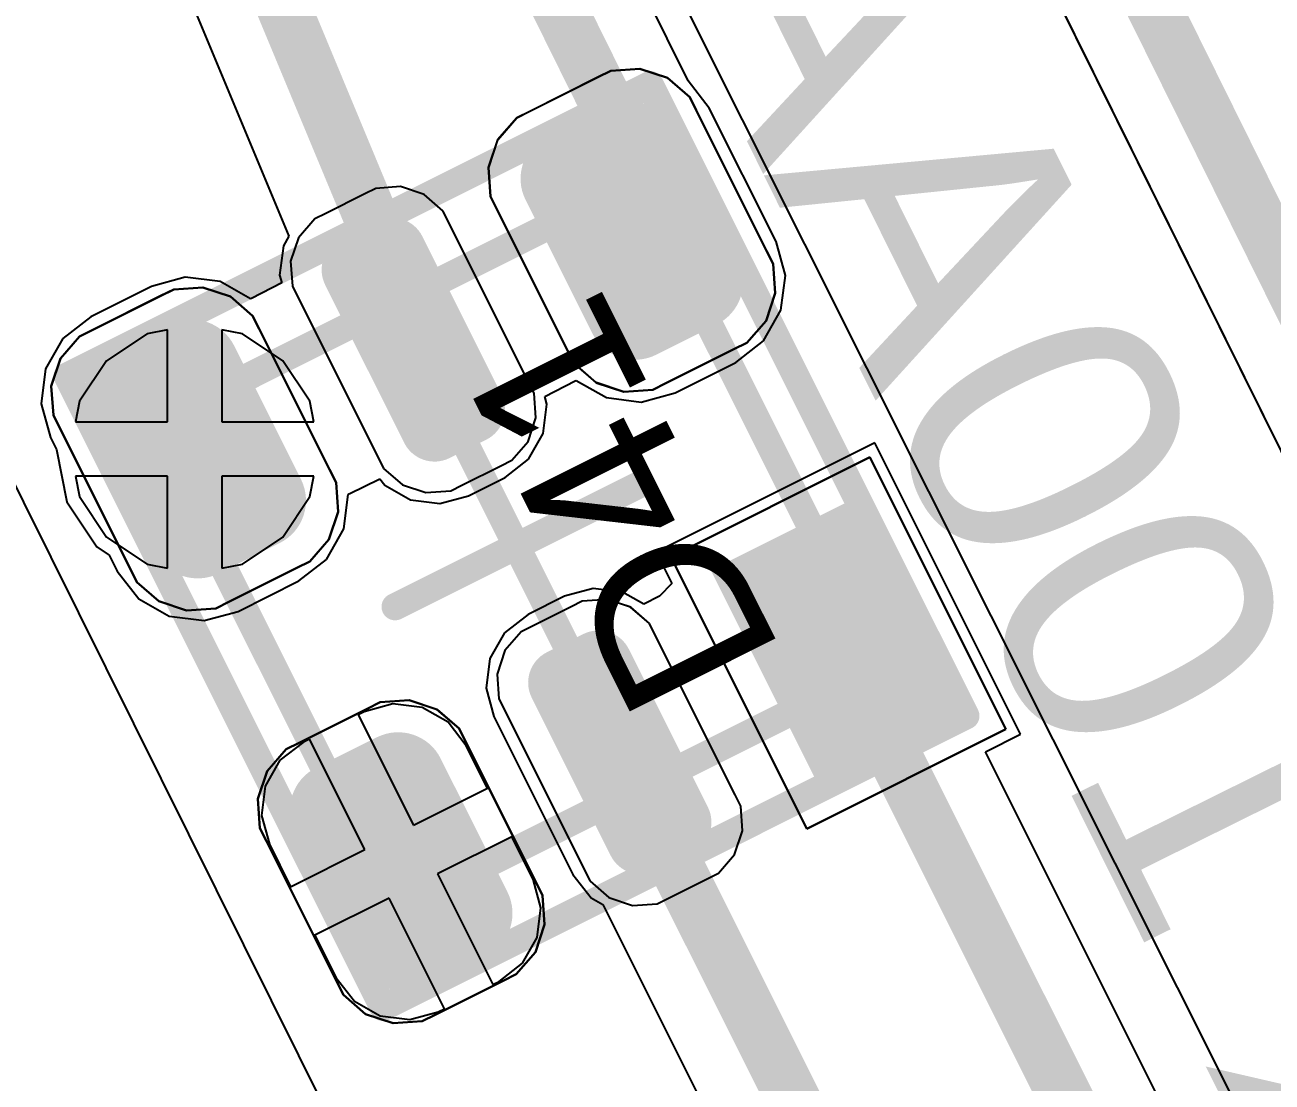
# Model space of a CAD drawing. Header units: inches. Extents: x -0.1 to 84.5, y -0.1 to 23.7.
# Drawn here: x 75.583 to 80.175, y 5.412 to 9.305 of the extents above; entities that cross this region are included whole.
import ezdxf

# ---------------------------------------------------------------- set-up
doc = ezdxf.new("R2010")
doc.units = ezdxf.units.IN
for name, color, linetype in [('Bottom Layer', 5, 'Continuous'), ('Bottom Overlay', 54, 'Continuous'), ('Keep-Out Layer', 6, 'Continuous'), ('Top 3D Body', 56, 'Continuous'), ('Top Courtyard', 56, 'Continuous'), ('Top Layer', 1, 'Continuous'), ('Top Overlay', 2, 'Continuous'), ('Top Paste', 8, 'Continuous'), ('Top Solder', 216, 'Continuous'), ('Via Holes', 16, 'Continuous')]:
    doc.layers.add(name, color=color, linetype=linetype)
doc.styles.add('Arial', font='', dxfattribs={"height": 0.2})
doc.styles.get('Arial').set_extended_font_data('Arial')

# ---------------------------------------------------------------- blocks, each defined once
blk = doc.blocks.new('APA_RGB_LED_2020_142')
at = {"layer": 'Top Layer'}
h = blk.add_hatch(color=1, dxfattribs=at)
edge = h.paths.add_edge_path()
edge.add_arc((-1.125, 1.025), 0.125, 90, 180)
edge.add_line((-1.25, 1.025), (-1.25, 0.775))
edge.add_arc((-1.125, 0.775), 0.125, 180, 270)
edge.add_line((-1.125, 0.65), (-0.575, 0.65))
edge.add_arc((-0.575, 0.775), 0.125, 270, 360)
edge.add_line((-0.45, 0.775), (-0.45, 1.025))
edge.add_arc((-0.575, 1.025), 0.125, 0, 90)
edge.add_line((-0.575, 1.15), (-1.125, 1.15))
h = blk.add_hatch(color=1, dxfattribs=at)
edge = h.paths.add_edge_path()
edge.add_arc((0.575, 1.025), 0.125, 90, 180)
edge.add_line((0.45, 1.025), (0.45, 0.775))
edge.add_arc((0.575, 0.775), 0.125, 180, 270)
edge.add_line((0.575, 0.65), (1.125, 0.65))
edge.add_arc((1.125, 0.775), 0.125, 270, 360)
edge.add_line((1.25, 0.775), (1.25, 1.025))
edge.add_arc((1.125, 1.025), 0.125, 0, 90)
edge.add_line((1.125, 1.15), (0.575, 1.15))
h = blk.add_hatch(color=1, dxfattribs=at)
edge = h.paths.add_edge_path()
edge.add_arc((-1.175, 0.075), 0.075, 90, 180)
edge.add_line((-1.25, 0.075), (-1.25, -0.075))
edge.add_arc((-1.175, -0.075), 0.075, 180, 270)
edge.add_line((-1.175, -0.15), (-0.525, -0.15))
edge.add_arc((-0.525, -0.075), 0.075, 270, 360)
edge.add_line((-0.45, -0.075), (-0.45, 0.075))
edge.add_arc((-0.525, 0.075), 0.075, 0, 90)
edge.add_line((-0.525, 0.15), (-1.175, 0.15))
h = blk.add_hatch(color=1, dxfattribs=at)
edge = h.paths.add_edge_path()
edge.add_arc((0.525, 0.075), 0.075, 90, 180)
edge.add_line((0.45, 0.075), (0.45, -0.075))
edge.add_arc((0.525, -0.075), 0.075, 180, 270)
edge.add_line((0.525, -0.15), (1.175, -0.15))
edge.add_arc((1.175, -0.075), 0.075, 270, 360)
edge.add_line((1.25, -0.075), (1.25, 0.075))
edge.add_arc((1.175, 0.075), 0.075, 0, 90)
edge.add_line((1.175, 0.15), (0.525, 0.15))
blk.add_hatch(color=1, dxfattribs=at).paths.add_polyline_path([(-1.25, -0.65), (-0.45, -0.65), (-0.45, -1.15), (-1.25, -1.15)])
h = blk.add_hatch(color=1, dxfattribs=at)
edge = h.paths.add_edge_path()
edge.add_arc((0.575, -0.775), 0.125, 90, 180)
edge.add_line((0.45, -0.775), (0.45, -1.025))
edge.add_arc((0.575, -1.025), 0.125, 180, 270)
edge.add_line((0.575, -1.15), (1.125, -1.15))
edge.add_arc((1.125, -1.025), 0.125, 270, 360)
edge.add_line((1.25, -1.025), (1.25, -0.775))
edge.add_arc((1.125, -0.775), 0.125, 0, 90)
edge.add_line((1.125, -0.65), (0.575, -0.65))
at = {"layer": 'Top Paste'}
h = blk.add_hatch(color=8, dxfattribs=at)
edge = h.paths.add_edge_path()
edge.add_arc((-1.125, 1.025), 0.125, 90, 180)
edge.add_line((-1.25, 1.025), (-1.25, 0.775))
edge.add_arc((-1.125, 0.775), 0.125, 180, 270)
edge.add_line((-1.125, 0.65), (-0.575, 0.65))
edge.add_arc((-0.575, 0.775), 0.125, 270, 360)
edge.add_line((-0.45, 0.775), (-0.45, 1.025))
edge.add_arc((-0.575, 1.025), 0.125, 0, 90)
edge.add_line((-0.575, 1.15), (-1.125, 1.15))
h = blk.add_hatch(color=8, dxfattribs=at)
edge = h.paths.add_edge_path()
edge.add_arc((0.575, 1.025), 0.125, 90, 180)
edge.add_line((0.45, 1.025), (0.45, 0.775))
edge.add_arc((0.575, 0.775), 0.125, 180, 270)
edge.add_line((0.575, 0.65), (1.125, 0.65))
edge.add_arc((1.125, 0.775), 0.125, 270, 360)
edge.add_line((1.25, 0.775), (1.25, 1.025))
edge.add_arc((1.125, 1.025), 0.125, 0, 90)
edge.add_line((1.125, 1.15), (0.575, 1.15))
h = blk.add_hatch(color=8, dxfattribs=at)
edge = h.paths.add_edge_path()
edge.add_arc((-1.175, 0.075), 0.075, 90, 180)
edge.add_line((-1.25, 0.075), (-1.25, -0.075))
edge.add_arc((-1.175, -0.075), 0.075, 180, 270)
edge.add_line((-1.175, -0.15), (-0.525, -0.15))
edge.add_arc((-0.525, -0.075), 0.075, 270, 360)
edge.add_line((-0.45, -0.075), (-0.45, 0.075))
edge.add_arc((-0.525, 0.075), 0.075, 0, 90)
edge.add_line((-0.525, 0.15), (-1.175, 0.15))
h = blk.add_hatch(color=8, dxfattribs=at)
edge = h.paths.add_edge_path()
edge.add_arc((0.525, 0.075), 0.075, 90, 180)
edge.add_line((0.45, 0.075), (0.45, -0.075))
edge.add_arc((0.525, -0.075), 0.075, 180, 270)
edge.add_line((0.525, -0.15), (1.175, -0.15))
edge.add_arc((1.175, -0.075), 0.075, 270, 360)
edge.add_line((1.25, -0.075), (1.25, 0.075))
edge.add_arc((1.175, 0.075), 0.075, 0, 90)
edge.add_line((1.175, 0.15), (0.525, 0.15))
blk.add_hatch(color=8, dxfattribs=at).paths.add_polyline_path([(-1.25, -0.65), (-0.45, -0.65), (-0.45, -1.15), (-1.25, -1.15)])
h = blk.add_hatch(color=8, dxfattribs=at)
edge = h.paths.add_edge_path()
edge.add_arc((0.575, -0.775), 0.125, 90, 180)
edge.add_line((0.45, -0.775), (0.45, -1.025))
edge.add_arc((0.575, -1.025), 0.125, 180, 270)
edge.add_line((0.575, -1.15), (1.125, -1.15))
edge.add_arc((1.125, -1.025), 0.125, 270, 360)
edge.add_line((1.25, -1.025), (1.25, -0.775))
edge.add_arc((1.125, -0.775), 0.125, 0, 90)
edge.add_line((1.125, -0.65), (0.575, -0.65))
at = {"layer": 'Top Solder'}
h = blk.add_hatch(color=216, dxfattribs=at)
edge = h.paths.add_edge_path()
edge.add_arc((-1.125, 1.025), 0.175, 90, 180)
edge.add_line((-1.3, 1.025), (-1.3, 0.775))
edge.add_arc((-1.125, 0.775), 0.175, 180, 270)
edge.add_line((-1.125, 0.6), (-0.575, 0.6))
edge.add_arc((-0.575, 0.775), 0.175, 270, 360)
edge.add_line((-0.4, 0.775), (-0.4, 1.025))
edge.add_arc((-0.575, 1.025), 0.175, 0, 90)
edge.add_line((-0.575, 1.2), (-1.125, 1.2))
h = blk.add_hatch(color=216, dxfattribs=at)
edge = h.paths.add_edge_path()
edge.add_arc((0.575, 1.025), 0.175, 90, 180)
edge.add_line((0.4, 1.025), (0.4, 0.775))
edge.add_arc((0.575, 0.775), 0.175, 180, 270)
edge.add_line((0.575, 0.6), (1.125, 0.6))
edge.add_arc((1.125, 0.775), 0.175, 270, 360)
edge.add_line((1.3, 0.775), (1.3, 1.025))
edge.add_arc((1.125, 1.025), 0.175, 0, 90)
edge.add_line((1.125, 1.2), (0.575, 1.2))
h = blk.add_hatch(color=216, dxfattribs=at)
edge = h.paths.add_edge_path()
edge.add_arc((-1.175, 0.075), 0.125, 90, 180)
edge.add_line((-1.3, 0.075), (-1.3, -0.075))
edge.add_arc((-1.175, -0.075), 0.125, 180, 270)
edge.add_line((-1.175, -0.2), (-0.525, -0.2))
edge.add_arc((-0.525, -0.075), 0.125, 270, 360)
edge.add_line((-0.4, -0.075), (-0.4, 0.075))
edge.add_arc((-0.525, 0.075), 0.125, 0, 90)
edge.add_line((-0.525, 0.2), (-1.175, 0.2))
h = blk.add_hatch(color=216, dxfattribs=at)
edge = h.paths.add_edge_path()
edge.add_arc((0.525, 0.075), 0.125, 90, 180)
edge.add_line((0.4, 0.075), (0.4, -0.075))
edge.add_arc((0.525, -0.075), 0.125, 180, 270)
edge.add_line((0.525, -0.2), (1.175, -0.2))
edge.add_arc((1.175, -0.075), 0.125, 270, 360)
edge.add_line((1.3, -0.075), (1.3, 0.075))
edge.add_arc((1.175, 0.075), 0.125, 0, 90)
edge.add_line((1.175, 0.2), (0.525, 0.2))
blk.add_hatch(color=216, dxfattribs=at).paths.add_polyline_path([(-1.3, -0.6), (-0.4, -0.6), (-0.4, -1.2), (-1.3, -1.2)])
h = blk.add_hatch(color=216, dxfattribs=at)
edge = h.paths.add_edge_path()
edge.add_arc((0.575, -0.775), 0.175, 90, 180)
edge.add_line((0.4, -0.775), (0.4, -1.025))
edge.add_arc((0.575, -1.025), 0.175, 180, 270)
edge.add_line((0.575, -1.2), (1.125, -1.2))
edge.add_arc((1.125, -1.025), 0.175, 270, 360)
edge.add_line((1.3, -1.025), (1.3, -0.775))
edge.add_arc((1.125, -0.775), 0.175, 0, 90)
edge.add_line((1.125, -0.6), (0.575, -0.6))
at = {"layer": 'Top 3D Body'}
for points in [[(1, 1, 0.1, 0.1, 0), (-1, 1, 0.1, 0.1, 0)], [(-1, -1, 0.1, 0.1, 0), (-1, 1, 0.1, 0.1, 0)], [(1, -1, 0.1, 0.1, 0), (1, 1, 0.1, 0.1, 0)], [(1, -1, 0.1, 0.1, 0), (-1, -1, 0.1, 0.1, 0)]]:
    blk.add_lwpolyline(points, format="xyseb", dxfattribs=at)
for points in [[(-1.025, 1, 0.05, 0.05, 1), (-0.975, 1, 0.05, 0.05, 1)], [(-1.025, 1, 0.05, 0.05, 1), (-0.975, 1, 0.05, 0.05, 1)], [(0.975, 1, 0.05, 0.05, 1), (1.025, 1, 0.05, 0.05, 1)], [(0.975, 1, 0.05, 0.05, 1), (1.025, 1, 0.05, 0.05, 1)], [(-1.025, -1, 0.05, 0.05, 1), (-0.975, -1, 0.05, 0.05, 1)], [(-1.025, -1, 0.05, 0.05, 1), (-0.975, -1, 0.05, 0.05, 1)], [(0.975, -1, 0.05, 0.05, 1), (1.025, -1, 0.05, 0.05, 1)], [(0.975, -1, 0.05, 0.05, 1), (1.025, -1, 0.05, 0.05, 1)]]:
    blk.add_lwpolyline(points, format="xyseb", close=True, dxfattribs=at)
at = {"layer": 'Top Courtyard'}
for points in [[(-1.3, -1.2, 0.1, 0.1, 0), (-1.3, 1.2, 0.1, 0.1, 0)], [(1.3, 1.2, 0.1, 0.1, 0), (-1.3, 1.2, 0.1, 0.1, 0)], [(1.3, -1.2, 0.1, 0.1, 0), (1.3, 1.2, 0.1, 0.1, 0)], [(0, -0.5, 0.1, 0.1, 0), (0, 0.5, 0.1, 0.1, 0)], [(0.5, 0, 0.1, 0.1, 0), (-0.5, 0, 0.1, 0.1, 0)], [(1.3, -1.2, 0.1, 0.1, 0), (-1.3, -1.2, 0.1, 0.1, 0)]]:
    blk.add_lwpolyline(points, format="xyseb", dxfattribs=at)
for points in [[(-1.325, 1.2, 0.05, 0.05, 1), (-1.275, 1.2, 0.05, 0.05, 1)], [(-1.325, 1.2, 0.05, 0.05, 1), (-1.275, 1.2, 0.05, 0.05, 1)], [(1.275, 1.2, 0.05, 0.05, 1), (1.325, 1.2, 0.05, 0.05, 1)], [(1.275, 1.2, 0.05, 0.05, 1), (1.325, 1.2, 0.05, 0.05, 1)], [(-0.025, 0.5, 0.05, 0.05, 1), (0.025, 0.5, 0.05, 0.05, 1)], [(-0.525, 0, 0.05, 0.05, 1), (-0.475, 0, 0.05, 0.05, 1)], [(0.475, 0, 0.05, 0.05, 1), (0.525, 0, 0.05, 0.05, 1)], [(-0.025, -0.5, 0.05, 0.05, 1), (0.025, -0.5, 0.05, 0.05, 1)], [(-1.325, -1.2, 0.05, 0.05, 1), (-1.275, -1.2, 0.05, 0.05, 1)], [(-1.325, -1.2, 0.05, 0.05, 1), (-1.275, -1.2, 0.05, 0.05, 1)], [(1.275, -1.2, 0.05, 0.05, 1), (1.325, -1.2, 0.05, 0.05, 1)], [(1.275, -1.2, 0.05, 0.05, 1), (1.325, -1.2, 0.05, 0.05, 1)]]:
    blk.add_lwpolyline(points, format="xyseb", close=True, dxfattribs=at)
at = {"layer": 'Top Overlay'}
for p, q in [((-1.2929, 1.2689), (-1.1937, 1.31)), ((-1.1937, 1.31), (-1.14, 1.31)), ((-1.14, 1.31), (-1.14, 1.31)), ((-1.14, 1.31), (-0.56, 1.31)), ((-0.56, 1.31), (-0.5063, 1.31)), ((-0.5063, 1.31), (-0.4071, 1.2689)), ((0.4071, 1.2689), (0.5063, 1.31)), ((0.5063, 1.31), (0.56, 1.31)), ((0.56, 1.31), (0.56, 1.31)), ((0.56, 1.31), (1.14, 1.31)), ((1.14, 1.31), (1.1937, 1.31)), ((1.1937, 1.31), (1.2929, 1.2689)), ((-1.3689, 1.1929), (-1.2929, 1.2689)), ((-0.4071, 1.2689), (-0.3311, 1.1929)), ((0.3311, 1.1929), (0.4071, 1.2689)), ((1.2929, 1.2689), (1.3689, 1.1929)), ((-1.41, 1.0937), (-1.3689, 1.1929)), ((-0.3311, 1.1929), (-0.29, 1.0937)), ((0.29, 1.0937), (0.3311, 1.1929)), ((1.3689, 1.1929), (1.41, 1.0937)), ((-1.41, 1.04), (-1.41, 1.0937)), ((-0.29, 1.0937), (-0.29, 1.04)), ((0.29, 1.04), (0.29, 1.0937)), ((1.41, 1.0937), (1.41, 1.04)), ((-1.41, 0.76), (-1.41, 1.04)), ((-0.29, 1.04), (-0.29, 1.04)), ((-0.29, 1.04), (-0.29, 0.76)), ((0.29, 0.76), (0.29, 1.04)), ((1.41, 1.04), (1.41, 1.04)), ((1.41, 1.04), (1.41, 0.76)), ((-1.41, 0.76), (-1.41, 0.76)), ((-1.41, 0.7063), (-1.41, 0.76)), ((-0.29, 0.76), (-0.29, 0.7063)), ((0.29, 0.76), (0.29, 0.76)), ((0.29, 0.7063), (0.29, 0.76)), ((1.41, 0.76), (1.41, 0.7063)), ((-1.3689, 0.6071), (-1.41, 0.7063)), ((-0.29, 0.7063), (-0.3311, 0.6071)), ((0.3311, 0.6071), (0.29, 0.7063)), ((1.41, 0.7063), (1.3689, 0.6071)), ((-1.2929, 0.5311), (-1.3689, 0.6071)), ((-0.3311, 0.6071), (-0.4071, 0.5311)), ((0.4071, 0.5311), (0.3311, 0.6071)), ((1.3689, 0.6071), (1.2929, 0.5311)), ((-1.1937, 0.49), (-1.2929, 0.5311)), ((-0.4071, 0.5311), (-0.5063, 0.49)), ((0.5063, 0.49), (0.4071, 0.5311)), ((1.2929, 0.5311), (1.1937, 0.49)), ((-1.14, 0.49), (-1.1937, 0.49)), ((-0.56, 0.49), (-1.14, 0.49)), ((-0.5063, 0.49), (-0.56, 0.49)), ((-0.56, 0.49), (-0.56, 0.49)), ((0.56, 0.49), (0.5063, 0.49)), ((1.14, 0.49), (0.56, 0.49)), ((1.1937, 0.49), (1.14, 0.49)), ((1.14, 0.49), (1.14, 0.49)), ((-1.2257, 0.31), (-1.3103, 0.275)), ((-1.18, 0.31), (-1.2257, 0.31)), ((-0.52, 0.31), (-1.18, 0.31)), ((-0.4742, 0.31), (-0.52, 0.31)), ((-0.52, 0.31), (-0.52, 0.31)), ((-0.3897, 0.275), (-0.4742, 0.31)), ((0.4743, 0.31), (0.3897, 0.275)), ((0.52, 0.31), (0.4743, 0.31)), ((1.18, 0.31), (0.52, 0.31)), ((1.2258, 0.31), (1.18, 0.31)), ((1.18, 0.31), (1.18, 0.31)), ((1.3103, 0.275), (1.2258, 0.31)), ((-1.3103, 0.275), (-1.375, 0.2103)), ((-0.325, 0.2103), (-0.3897, 0.275)), ((0.3897, 0.275), (0.325, 0.2103)), ((1.375, 0.2103), (1.3103, 0.275)), ((-1.375, 0.2103), (-1.41, 0.1258)), ((-0.29, 0.1257), (-0.325, 0.2103)), ((0.325, 0.2103), (0.29, 0.1258)), ((1.41, 0.1257), (1.375, 0.2103)), ((-1.41, 0.1258), (-1.41, 0.08)), ((-0.29, 0.08), (-0.29, 0.1257)), ((0.29, 0.1258), (0.29, 0.08)), ((1.41, 0.08), (1.41, 0.1257)), ((-1.41, 0.08), (-1.41, -0.08)), ((-1.41, 0.08), (-1.41, 0.08)), ((-0.29, -0.08), (-0.29, 0.08)), ((0.29, 0.08), (0.29, -0.08)), ((0.29, 0.08), (0.29, 0.08)), ((1.41, -0.08), (1.41, 0.08)), ((-1.41, -0.08), (-1.41, -0.1258)), ((-0.29, -0.1258), (-0.29, -0.08)), ((-0.29, -0.08), (-0.29, -0.08)), ((0.29, -0.08), (0.29, -0.1258)), ((1.41, -0.1258), (1.41, -0.08)), ((1.41, -0.08), (1.41, -0.08)), ((-1.41, -0.1258), (-1.375, -0.2103)), ((-0.325, -0.2103), (-0.29, -0.1258)), ((0.29, -0.1258), (0.325, -0.2103)), ((1.375, -0.2103), (1.41, -0.1258)), ((-1.375, -0.2103), (-1.3103, -0.275)), ((-0.3897, -0.275), (-0.325, -0.2103)), ((0.325, -0.2103), (0.3897, -0.275)), ((1.3103, -0.275), (1.375, -0.2103)), ((-1.3103, -0.275), (-1.2258, -0.31)), ((-0.4742, -0.31), (-0.3897, -0.275)), ((0.3897, -0.275), (0.4743, -0.31)), ((1.2258, -0.31), (1.3103, -0.275)), ((-1.2258, -0.31), (-1.18, -0.31)), ((-1.18, -0.31), (-1.18, -0.31)), ((-1.18, -0.31), (-0.52, -0.31)), ((-0.52, -0.31), (-0.4742, -0.31)), ((0.4743, -0.31), (0.52, -0.31)), ((0.52, -0.31), (0.52, -0.31)), ((0.52, -0.31), (1.18, -0.31)), ((1.18, -0.31), (1.2258, -0.31)), ((-1.41, -1.31), (-1.41, -0.49)), ((-1.41, -0.49), (-0.29, -0.49)), ((-0.29, -0.49), (-0.29, -1.31)), ((0.4071, -0.5311), (0.5063, -0.49)), ((0.5063, -0.49), (0.56, -0.49)), ((0.56, -0.49), (0.56, -0.49)), ((0.56, -0.49), (1.14, -0.49)), ((1.14, -0.49), (1.1937, -0.49)), ((1.1937, -0.49), (1.2929, -0.5311)), ((0.3311, -0.6071), (0.4071, -0.5311)), ((1.2929, -0.5311), (1.3689, -0.6071)), ((0.29, -0.7063), (0.3311, -0.6071)), ((1.3689, -0.6071), (1.41, -0.7063)), ((0.29, -0.76), (0.29, -0.7063)), ((1.41, -0.7063), (1.41, -0.76)), ((0.29, -1.04), (0.29, -0.76)), ((1.41, -0.76), (1.41, -0.76)), ((1.41, -0.76), (1.41, -1.04)), ((0.29, -1.04), (0.29, -1.04)), ((0.29, -1.0937), (0.29, -1.04)), ((1.41, -1.04), (1.41, -1.0937)), ((0.3311, -1.1929), (0.29, -1.0937)), ((1.41, -1.0937), (1.3689, -1.1929)), ((0.4071, -1.2689), (0.3311, -1.1929)), ((1.3689, -1.1929), (1.2929, -1.2689)), ((0.5063, -1.31), (0.4071, -1.2689)), ((1.2929, -1.2689), (1.1937, -1.31)), ((-0.29, -1.31), (-1.41, -1.31)), ((0.56, -1.31), (0.5063, -1.31)), ((1.14, -1.31), (0.56, -1.31)), ((1.1937, -1.31), (1.14, -1.31)), ((1.14, -1.31), (1.14, -1.31))]:
    blk.add_line(p, q, dxfattribs=at)
at = {"layer": 'Top Courtyard', "style": 'Arial'}
blk.add_text('D38', height=0.6, dxfattribs=at).set_placement((-0.8, -0.7))
blk = doc.blocks.new('APA_RGB_LED_2020_145')
at = {"layer": 'Top Layer'}
h = blk.add_hatch(color=1, dxfattribs=at)
edge = h.paths.add_edge_path()
edge.add_arc((-1.125, 1.025), 0.125, 90, 180)
edge.add_line((-1.25, 1.025), (-1.25, 0.775))
edge.add_arc((-1.125, 0.775), 0.125, 180, 270)
edge.add_line((-1.125, 0.65), (-0.575, 0.65))
edge.add_arc((-0.575, 0.775), 0.125, 270, 360)
edge.add_line((-0.45, 0.775), (-0.45, 1.025))
edge.add_arc((-0.575, 1.025), 0.125, 0, 90)
edge.add_line((-0.575, 1.15), (-1.125, 1.15))
h = blk.add_hatch(color=1, dxfattribs=at)
edge = h.paths.add_edge_path()
edge.add_arc((0.575, 1.025), 0.125, 90, 180)
edge.add_line((0.45, 1.025), (0.45, 0.775))
edge.add_arc((0.575, 0.775), 0.125, 180, 270)
edge.add_line((0.575, 0.65), (1.125, 0.65))
edge.add_arc((1.125, 0.775), 0.125, 270, 360)
edge.add_line((1.25, 0.775), (1.25, 1.025))
edge.add_arc((1.125, 1.025), 0.125, 0, 90)
edge.add_line((1.125, 1.15), (0.575, 1.15))
h = blk.add_hatch(color=1, dxfattribs=at)
edge = h.paths.add_edge_path()
edge.add_arc((-1.175, 0.075), 0.075, 90, 180)
edge.add_line((-1.25, 0.075), (-1.25, -0.075))
edge.add_arc((-1.175, -0.075), 0.075, 180, 270)
edge.add_line((-1.175, -0.15), (-0.525, -0.15))
edge.add_arc((-0.525, -0.075), 0.075, 270, 360)
edge.add_line((-0.45, -0.075), (-0.45, 0.075))
edge.add_arc((-0.525, 0.075), 0.075, 0, 90)
edge.add_line((-0.525, 0.15), (-1.175, 0.15))
h = blk.add_hatch(color=1, dxfattribs=at)
edge = h.paths.add_edge_path()
edge.add_arc((0.525, 0.075), 0.075, 90, 180)
edge.add_line((0.45, 0.075), (0.45, -0.075))
edge.add_arc((0.525, -0.075), 0.075, 180, 270)
edge.add_line((0.525, -0.15), (1.175, -0.15))
edge.add_arc((1.175, -0.075), 0.075, 270, 360)
edge.add_line((1.25, -0.075), (1.25, 0.075))
edge.add_arc((1.175, 0.075), 0.075, 0, 90)
edge.add_line((1.175, 0.15), (0.525, 0.15))
blk.add_hatch(color=1, dxfattribs=at).paths.add_polyline_path([(-1.25, -0.65), (-0.45, -0.65), (-0.45, -1.15), (-1.25, -1.15)])
h = blk.add_hatch(color=1, dxfattribs=at)
edge = h.paths.add_edge_path()
edge.add_arc((0.575, -0.775), 0.125, 90, 180)
edge.add_line((0.45, -0.775), (0.45, -1.025))
edge.add_arc((0.575, -1.025), 0.125, 180, 270)
edge.add_line((0.575, -1.15), (1.125, -1.15))
edge.add_arc((1.125, -1.025), 0.125, 270, 360)
edge.add_line((1.25, -1.025), (1.25, -0.775))
edge.add_arc((1.125, -0.775), 0.125, 0, 90)
edge.add_line((1.125, -0.65), (0.575, -0.65))
at = {"layer": 'Top Paste'}
h = blk.add_hatch(color=8, dxfattribs=at)
edge = h.paths.add_edge_path()
edge.add_arc((-1.125, 1.025), 0.125, 90, 180)
edge.add_line((-1.25, 1.025), (-1.25, 0.775))
edge.add_arc((-1.125, 0.775), 0.125, 180, 270)
edge.add_line((-1.125, 0.65), (-0.575, 0.65))
edge.add_arc((-0.575, 0.775), 0.125, 270, 360)
edge.add_line((-0.45, 0.775), (-0.45, 1.025))
edge.add_arc((-0.575, 1.025), 0.125, 0, 90)
edge.add_line((-0.575, 1.15), (-1.125, 1.15))
h = blk.add_hatch(color=8, dxfattribs=at)
edge = h.paths.add_edge_path()
edge.add_arc((0.575, 1.025), 0.125, 90, 180)
edge.add_line((0.45, 1.025), (0.45, 0.775))
edge.add_arc((0.575, 0.775), 0.125, 180, 270)
edge.add_line((0.575, 0.65), (1.125, 0.65))
edge.add_arc((1.125, 0.775), 0.125, 270, 360)
edge.add_line((1.25, 0.775), (1.25, 1.025))
edge.add_arc((1.125, 1.025), 0.125, 0, 90)
edge.add_line((1.125, 1.15), (0.575, 1.15))
h = blk.add_hatch(color=8, dxfattribs=at)
edge = h.paths.add_edge_path()
edge.add_arc((-1.175, 0.075), 0.075, 90, 180)
edge.add_line((-1.25, 0.075), (-1.25, -0.075))
edge.add_arc((-1.175, -0.075), 0.075, 180, 270)
edge.add_line((-1.175, -0.15), (-0.525, -0.15))
edge.add_arc((-0.525, -0.075), 0.075, 270, 360)
edge.add_line((-0.45, -0.075), (-0.45, 0.075))
edge.add_arc((-0.525, 0.075), 0.075, 0, 90)
edge.add_line((-0.525, 0.15), (-1.175, 0.15))
h = blk.add_hatch(color=8, dxfattribs=at)
edge = h.paths.add_edge_path()
edge.add_arc((0.525, 0.075), 0.075, 90, 180)
edge.add_line((0.45, 0.075), (0.45, -0.075))
edge.add_arc((0.525, -0.075), 0.075, 180, 270)
edge.add_line((0.525, -0.15), (1.175, -0.15))
edge.add_arc((1.175, -0.075), 0.075, 270, 360)
edge.add_line((1.25, -0.075), (1.25, 0.075))
edge.add_arc((1.175, 0.075), 0.075, 0, 90)
edge.add_line((1.175, 0.15), (0.525, 0.15))
blk.add_hatch(color=8, dxfattribs=at).paths.add_polyline_path([(-1.25, -0.65), (-0.45, -0.65), (-0.45, -1.15), (-1.25, -1.15)])
h = blk.add_hatch(color=8, dxfattribs=at)
edge = h.paths.add_edge_path()
edge.add_arc((0.575, -0.775), 0.125, 90, 180)
edge.add_line((0.45, -0.775), (0.45, -1.025))
edge.add_arc((0.575, -1.025), 0.125, 180, 270)
edge.add_line((0.575, -1.15), (1.125, -1.15))
edge.add_arc((1.125, -1.025), 0.125, 270, 360)
edge.add_line((1.25, -1.025), (1.25, -0.775))
edge.add_arc((1.125, -0.775), 0.125, 0, 90)
edge.add_line((1.125, -0.65), (0.575, -0.65))
at = {"layer": 'Top Solder'}
h = blk.add_hatch(color=216, dxfattribs=at)
edge = h.paths.add_edge_path()
edge.add_arc((-1.125, 1.025), 0.175, 90, 180)
edge.add_line((-1.3, 1.025), (-1.3, 0.775))
edge.add_arc((-1.125, 0.775), 0.175, 180, 270)
edge.add_line((-1.125, 0.6), (-0.575, 0.6))
edge.add_arc((-0.575, 0.775), 0.175, 270, 360)
edge.add_line((-0.4, 0.775), (-0.4, 1.025))
edge.add_arc((-0.575, 1.025), 0.175, 0, 90)
edge.add_line((-0.575, 1.2), (-1.125, 1.2))
h = blk.add_hatch(color=216, dxfattribs=at)
edge = h.paths.add_edge_path()
edge.add_arc((0.575, 1.025), 0.175, 90, 180)
edge.add_line((0.4, 1.025), (0.4, 0.775))
edge.add_arc((0.575, 0.775), 0.175, 180, 270)
edge.add_line((0.575, 0.6), (1.125, 0.6))
edge.add_arc((1.125, 0.775), 0.175, 270, 360)
edge.add_line((1.3, 0.775), (1.3, 1.025))
edge.add_arc((1.125, 1.025), 0.175, 0, 90)
edge.add_line((1.125, 1.2), (0.575, 1.2))
h = blk.add_hatch(color=216, dxfattribs=at)
edge = h.paths.add_edge_path()
edge.add_arc((-1.175, 0.075), 0.125, 90, 180)
edge.add_line((-1.3, 0.075), (-1.3, -0.075))
edge.add_arc((-1.175, -0.075), 0.125, 180, 270)
edge.add_line((-1.175, -0.2), (-0.525, -0.2))
edge.add_arc((-0.525, -0.075), 0.125, 270, 360)
edge.add_line((-0.4, -0.075), (-0.4, 0.075))
edge.add_arc((-0.525, 0.075), 0.125, 0, 90)
edge.add_line((-0.525, 0.2), (-1.175, 0.2))
h = blk.add_hatch(color=216, dxfattribs=at)
edge = h.paths.add_edge_path()
edge.add_arc((0.525, 0.075), 0.125, 90, 180)
edge.add_line((0.4, 0.075), (0.4, -0.075))
edge.add_arc((0.525, -0.075), 0.125, 180, 270)
edge.add_line((0.525, -0.2), (1.175, -0.2))
edge.add_arc((1.175, -0.075), 0.125, 270, 360)
edge.add_line((1.3, -0.075), (1.3, 0.075))
edge.add_arc((1.175, 0.075), 0.125, 0, 90)
edge.add_line((1.175, 0.2), (0.525, 0.2))
blk.add_hatch(color=216, dxfattribs=at).paths.add_polyline_path([(-1.3, -0.6), (-0.4, -0.6), (-0.4, -1.2), (-1.3, -1.2)])
h = blk.add_hatch(color=216, dxfattribs=at)
edge = h.paths.add_edge_path()
edge.add_arc((0.575, -0.775), 0.175, 90, 180)
edge.add_line((0.4, -0.775), (0.4, -1.025))
edge.add_arc((0.575, -1.025), 0.175, 180, 270)
edge.add_line((0.575, -1.2), (1.125, -1.2))
edge.add_arc((1.125, -1.025), 0.175, 270, 360)
edge.add_line((1.3, -1.025), (1.3, -0.775))
edge.add_arc((1.125, -0.775), 0.175, 0, 90)
edge.add_line((1.125, -0.6), (0.575, -0.6))
at = {"layer": 'Top 3D Body'}
for points in [[(1, 1, 0.1, 0.1, 0), (-1, 1, 0.1, 0.1, 0)], [(-1, 1, 0.1, 0.1, 0), (-1, -1, 0.1, 0.1, 0)], [(1, 1, 0.1, 0.1, 0), (1, -1, 0.1, 0.1, 0)], [(1, -1, 0.1, 0.1, 0), (-1, -1, 0.1, 0.1, 0)]]:
    blk.add_lwpolyline(points, format="xyseb", dxfattribs=at)
for points in [[(-1.025, 1, 0.05, 0.05, 1), (-0.975, 1, 0.05, 0.05, 1)], [(-1.025, 1, 0.05, 0.05, 1), (-0.975, 1, 0.05, 0.05, 1)], [(0.975, 1, 0.05, 0.05, 1), (1.025, 1, 0.05, 0.05, 1)], [(0.975, 1, 0.05, 0.05, 1), (1.025, 1, 0.05, 0.05, 1)], [(-1.025, -1, 0.05, 0.05, 1), (-0.975, -1, 0.05, 0.05, 1)], [(-1.025, -1, 0.05, 0.05, 1), (-0.975, -1, 0.05, 0.05, 1)], [(0.975, -1, 0.05, 0.05, 1), (1.025, -1, 0.05, 0.05, 1)], [(0.975, -1, 0.05, 0.05, 1), (1.025, -1, 0.05, 0.05, 1)]]:
    blk.add_lwpolyline(points, format="xyseb", close=True, dxfattribs=at)
at = {"layer": 'Top Courtyard'}
for points in [[(-1.3, 1.2, 0.1, 0.1, 0), (-1.3, -1.2, 0.1, 0.1, 0)], [(1.3, 1.2, 0.1, 0.1, 0), (-1.3, 1.2, 0.1, 0.1, 0)], [(1.3, 1.2, 0.1, 0.1, 0), (1.3, -1.2, 0.1, 0.1, 0)], [(0, 0.5, 0.1, 0.1, 0), (0, -0.5, 0.1, 0.1, 0)], [(0.5, 0, 0.1, 0.1, 0), (-0.5, 0, 0.1, 0.1, 0)], [(1.3, -1.2, 0.1, 0.1, 0), (-1.3, -1.2, 0.1, 0.1, 0)]]:
    blk.add_lwpolyline(points, format="xyseb", dxfattribs=at)
for points in [[(-1.325, 1.2, 0.05, 0.05, 1), (-1.275, 1.2, 0.05, 0.05, 1)], [(-1.325, 1.2, 0.05, 0.05, 1), (-1.275, 1.2, 0.05, 0.05, 1)], [(1.275, 1.2, 0.05, 0.05, 1), (1.325, 1.2, 0.05, 0.05, 1)], [(1.275, 1.2, 0.05, 0.05, 1), (1.325, 1.2, 0.05, 0.05, 1)], [(-0.025, 0.5, 0.05, 0.05, 1), (0.025, 0.5, 0.05, 0.05, 1)], [(-0.525, 0, 0.05, 0.05, 1), (-0.475, 0, 0.05, 0.05, 1)], [(0.475, 0, 0.05, 0.05, 1), (0.525, 0, 0.05, 0.05, 1)], [(-0.025, -0.5, 0.05, 0.05, 1), (0.025, -0.5, 0.05, 0.05, 1)], [(-1.325, -1.2, 0.05, 0.05, 1), (-1.275, -1.2, 0.05, 0.05, 1)], [(-1.325, -1.2, 0.05, 0.05, 1), (-1.275, -1.2, 0.05, 0.05, 1)], [(1.275, -1.2, 0.05, 0.05, 1), (1.325, -1.2, 0.05, 0.05, 1)], [(1.275, -1.2, 0.05, 0.05, 1), (1.325, -1.2, 0.05, 0.05, 1)]]:
    blk.add_lwpolyline(points, format="xyseb", close=True, dxfattribs=at)
at = {"layer": 'Top Overlay'}
for p, q in [((-1.2929, 1.2689), (-1.1937, 1.31)), ((-1.1937, 1.31), (-1.14, 1.31)), ((-1.14, 1.31), (-1.14, 1.31)), ((-1.14, 1.31), (-0.56, 1.31)), ((-0.56, 1.31), (-0.5063, 1.31)), ((-0.5063, 1.31), (-0.4071, 1.2689)), ((0.4071, 1.2689), (0.5063, 1.31)), ((0.5063, 1.31), (0.56, 1.31)), ((0.56, 1.31), (0.56, 1.31)), ((0.56, 1.31), (1.14, 1.31)), ((1.14, 1.31), (1.1937, 1.31)), ((1.1937, 1.31), (1.2929, 1.2689)), ((-1.3689, 1.1929), (-1.2929, 1.2689)), ((-0.4071, 1.2689), (-0.3311, 1.1929)), ((0.3311, 1.1929), (0.4071, 1.2689)), ((1.2929, 1.2689), (1.3689, 1.1929)), ((-1.41, 1.0937), (-1.3689, 1.1929)), ((-0.3311, 1.1929), (-0.29, 1.0937)), ((0.29, 1.0937), (0.3311, 1.1929)), ((1.3689, 1.1929), (1.41, 1.0937)), ((-1.41, 1.04), (-1.41, 1.0937)), ((-0.29, 1.0937), (-0.29, 1.04)), ((0.29, 1.04), (0.29, 1.0937)), ((1.41, 1.0937), (1.41, 1.04)), ((-1.41, 0.76), (-1.41, 1.04)), ((-0.29, 1.04), (-0.29, 1.04)), ((-0.29, 1.04), (-0.29, 0.76)), ((0.29, 0.76), (0.29, 1.04)), ((1.41, 1.04), (1.41, 1.04)), ((1.41, 1.04), (1.41, 0.76)), ((-1.41, 0.76), (-1.41, 0.76)), ((-1.41, 0.7063), (-1.41, 0.76)), ((-0.29, 0.76), (-0.29, 0.7063)), ((0.29, 0.76), (0.29, 0.76)), ((0.29, 0.7063), (0.29, 0.76)), ((1.41, 0.76), (1.41, 0.7063)), ((-1.3689, 0.6071), (-1.41, 0.7063)), ((-0.29, 0.7063), (-0.3311, 0.6071)), ((0.3311, 0.6071), (0.29, 0.7063)), ((1.41, 0.7063), (1.3689, 0.6071)), ((-1.2929, 0.5311), (-1.3689, 0.6071)), ((-0.3311, 0.6071), (-0.4071, 0.5311)), ((0.4071, 0.5311), (0.3311, 0.6071)), ((1.3689, 0.6071), (1.2929, 0.5311)), ((-1.1937, 0.49), (-1.2929, 0.5311)), ((-0.4071, 0.5311), (-0.5063, 0.49)), ((0.5063, 0.49), (0.4071, 0.5311)), ((1.2929, 0.5311), (1.1937, 0.49)), ((-1.14, 0.49), (-1.1937, 0.49)), ((-0.56, 0.49), (-1.14, 0.49)), ((-0.5063, 0.49), (-0.56, 0.49)), ((-0.56, 0.49), (-0.56, 0.49)), ((0.56, 0.49), (0.5063, 0.49)), ((1.14, 0.49), (0.56, 0.49)), ((1.1937, 0.49), (1.14, 0.49)), ((1.14, 0.49), (1.14, 0.49)), ((-1.2258, 0.31), (-1.3103, 0.275)), ((-1.18, 0.31), (-1.2258, 0.31)), ((-0.52, 0.31), (-1.18, 0.31)), ((-0.4742, 0.31), (-0.52, 0.31)), ((-0.52, 0.31), (-0.52, 0.31)), ((-0.3897, 0.275), (-0.4742, 0.31)), ((0.4742, 0.31), (0.3897, 0.275)), ((0.52, 0.31), (0.4742, 0.31)), ((1.18, 0.31), (0.52, 0.31)), ((1.2258, 0.31), (1.18, 0.31)), ((1.18, 0.31), (1.18, 0.31)), ((1.3103, 0.275), (1.2258, 0.31)), ((-1.3103, 0.275), (-1.375, 0.2103)), ((-0.325, 0.2103), (-0.3897, 0.275)), ((0.3897, 0.275), (0.325, 0.2103)), ((1.375, 0.2103), (1.3103, 0.275)), ((-1.375, 0.2103), (-1.41, 0.1258)), ((-0.29, 0.1258), (-0.325, 0.2103)), ((0.325, 0.2103), (0.29, 0.1258)), ((1.41, 0.1258), (1.375, 0.2103)), ((-1.41, 0.1258), (-1.41, 0.08)), ((-0.29, 0.08), (-0.29, 0.1258)), ((0.29, 0.1258), (0.29, 0.08)), ((1.41, 0.08), (1.41, 0.1258)), ((-1.41, 0.08), (-1.41, -0.08)), ((-1.41, 0.08), (-1.41, 0.08)), ((-0.29, -0.08), (-0.29, 0.08)), ((0.29, 0.08), (0.29, -0.08)), ((0.29, 0.08), (0.29, 0.08)), ((1.41, -0.08), (1.41, 0.08)), ((-1.41, -0.08), (-1.41, -0.1257)), ((-0.29, -0.1257), (-0.29, -0.08)), ((-0.29, -0.08), (-0.29, -0.08)), ((0.29, -0.08), (0.29, -0.1257)), ((1.41, -0.1257), (1.41, -0.08)), ((1.41, -0.08), (1.41, -0.08)), ((-1.41, -0.1257), (-1.375, -0.2103)), ((-0.325, -0.2103), (-0.29, -0.1257)), ((0.29, -0.1257), (0.325, -0.2103)), ((1.375, -0.2103), (1.41, -0.1257)), ((-1.375, -0.2103), (-1.3103, -0.275)), ((-0.3897, -0.275), (-0.325, -0.2103)), ((0.325, -0.2103), (0.3897, -0.275)), ((1.3103, -0.275), (1.375, -0.2103)), ((-1.3103, -0.275), (-1.2258, -0.31)), ((-0.4743, -0.31), (-0.3897, -0.275)), ((0.3897, -0.275), (0.4742, -0.31)), ((1.2258, -0.31), (1.3103, -0.275)), ((-1.2258, -0.31), (-1.18, -0.31)), ((-1.18, -0.31), (-1.18, -0.31)), ((-1.18, -0.31), (-0.52, -0.31)), ((-0.52, -0.31), (-0.4743, -0.31)), ((0.4742, -0.31), (0.52, -0.31)), ((0.52, -0.31), (0.52, -0.31)), ((0.52, -0.31), (1.18, -0.31)), ((1.18, -0.31), (1.2258, -0.31)), ((-1.41, -1.31), (-1.41, -0.49)), ((-1.41, -0.49), (-0.29, -0.49)), ((-0.29, -0.49), (-0.29, -1.31)), ((0.4071, -0.5311), (0.5063, -0.49)), ((0.5063, -0.49), (0.56, -0.49)), ((0.56, -0.49), (0.56, -0.49)), ((0.56, -0.49), (1.14, -0.49)), ((1.14, -0.49), (1.1937, -0.49)), ((1.1937, -0.49), (1.2929, -0.5311)), ((0.3311, -0.6071), (0.4071, -0.5311)), ((1.2929, -0.5311), (1.3689, -0.6071)), ((0.29, -0.7063), (0.3311, -0.6071)), ((1.3689, -0.6071), (1.41, -0.7063)), ((0.29, -0.76), (0.29, -0.7063)), ((1.41, -0.7063), (1.41, -0.76)), ((0.29, -1.04), (0.29, -0.76)), ((1.41, -0.76), (1.41, -0.76)), ((1.41, -0.76), (1.41, -1.04)), ((0.29, -1.04), (0.29, -1.04)), ((0.29, -1.0937), (0.29, -1.04)), ((1.41, -1.04), (1.41, -1.0937)), ((0.3311, -1.1929), (0.29, -1.0937)), ((1.41, -1.0937), (1.3689, -1.1929)), ((0.4071, -1.2689), (0.3311, -1.1929)), ((1.3689, -1.1929), (1.2929, -1.2689)), ((0.5063, -1.31), (0.4071, -1.2689)), ((1.2929, -1.2689), (1.1937, -1.31)), ((-0.29, -1.31), (-1.41, -1.31)), ((0.56, -1.31), (0.5063, -1.31)), ((1.14, -1.31), (0.56, -1.31)), ((1.1937, -1.31), (1.14, -1.31)), ((1.14, -1.31), (1.14, -1.31))]:
    blk.add_line(p, q, dxfattribs=at)
at = {"layer": 'Top Courtyard', "style": 'Arial'}
blk.add_text('D41', height=0.6, dxfattribs=at).set_placement((-0.8, -0.7))

msp = doc.modelspace()

# ---------------------------------------------------------------- hatches: boundary and pattern name
at = {"layer": 'Bottom Layer'}
h = msp.add_hatch(color=5, dxfattribs=at)
edge = h.paths.add_edge_path()
edge.add_arc((76.2078, 7.7436), 0.3, 0, 360)
at = {"layer": 'Top Layer'}
h = msp.add_hatch(color=1, dxfattribs=at)
edge = h.paths.add_edge_path()
edge.add_arc((76.2078, 7.7436), 0.3, 0, 360)
at = {"layer": 'Via Holes'}
h = msp.add_hatch(color=7, dxfattribs=at)
edge = h.paths.add_edge_path()
edge.add_arc((76.2078, 7.7436), 0.15, 0, 360)

# ---------------------------------------------------------------- linework, layer by layer
at = {"layer": 'Bottom Layer'}
for p, q in [((78.1741, 11.8427), (82.7408, 2.6188)), ((76.1078, 8.1825), (76.0322, 8.1675)), ((76.1078, 7.8436), (76.1078, 8.1825)), ((76.3834, 8.1675), (76.3078, 8.1825)), ((76.3078, 8.1825), (76.3078, 7.8436)), ((76.0322, 8.1675), (75.8834, 8.068)), ((76.5323, 8.068), (76.3834, 8.1675)), ((75.8834, 8.068), (75.7839, 7.9192)), ((76.6317, 7.9192), (76.5323, 8.068)), ((75.7839, 7.9192), (75.7689, 7.8436)), ((76.6468, 7.8436), (76.6317, 7.9192)), ((75.7689, 7.8436), (76.1078, 7.8436)), ((76.3078, 7.8436), (76.6468, 7.8436)), ((76.1078, 7.6436), (75.7689, 7.6436)), ((75.7689, 7.6436), (75.7839, 7.568)), ((76.1078, 7.3047), (76.1078, 7.6436)), ((76.6468, 7.6436), (76.3078, 7.6436)), ((76.3078, 7.6436), (76.3078, 7.3047)), ((76.6317, 7.568), (76.6468, 7.6436)), ((75.7839, 7.568), (75.8834, 7.4192)), ((76.5323, 7.4192), (76.6317, 7.568)), ((75.8834, 7.4192), (76.0322, 7.3197)), ((76.3834, 7.3197), (76.5323, 7.4192)), ((76.0322, 7.3197), (76.1078, 7.3047)), ((76.3078, 7.3047), (76.3834, 7.3197))]:
    msp.add_line(p, q, dxfattribs=at)
at = {"layer": 'Keep-Out Layer'}
msp.add_lwpolyline([(78.3975, 12.0809, 0.2, 0.2, 0), (84.3787, 0, 0.2, 0.2, 0)], format="xyseb", dxfattribs=at)
at = {"layer": 'Top Layer'}
for p, q in [((78.1741, 11.8427), (83.8325, 0.4138)), ((78.0245, 9.0998), (76.9427, 11.2873)), ((75.6533, 10.6941), (76.5544, 8.5273)), ((78.1028, 8.9989), (78.0245, 9.0998)), ((78.3489, 8.507), (78.1028, 8.9989)), ((76.5544, 8.5273), (76.5343, 8.4919)), ((78.383, 8.3823), (78.3489, 8.507)), ((76.5343, 8.4919), (76.5206, 8.3834)), ((76.1731, 8.376), (76.0484, 8.3418)), ((76.3013, 8.3598), (76.1731, 8.376)), ((76.4128, 8.2963), (76.3013, 8.3598)), ((76.5206, 8.3834), (76.5283, 8.3552)), ((78.3669, 8.2541), (78.383, 8.3823)), ((76.0484, 8.3418), (75.8248, 8.23)), ((76.5283, 8.3552), (76.4169, 8.2975)), ((76.4169, 8.2975), (76.4128, 8.2963)), ((75.8248, 8.23), (75.7226, 8.1507)), ((78.3029, 8.1417), (78.3669, 8.2541)), ((75.7226, 8.1507), (75.6586, 8.0384)), ((78.2007, 8.0624), (78.3029, 8.1417)), ((75.6586, 8.0384), (75.6425, 7.9101)), ((77.9771, 7.9506), (78.2007, 8.0624)), ((77.4972, 7.9372), (77.6086, 7.9949)), ((77.6086, 7.9949), (77.6127, 7.9961)), ((77.6127, 7.9961), (77.7242, 7.9326)), ((77.8524, 7.9164), (77.9771, 7.9506)), ((75.6425, 7.9101), (75.6767, 7.7854)), ((77.4912, 7.8005), (77.5049, 7.909)), ((77.5049, 7.909), (77.4972, 7.9372)), ((77.7242, 7.9326), (77.8524, 7.9164)), ((75.6767, 7.7854), (75.6983, 7.742)), ((77.4371, 7.7054), (77.4912, 7.8005)), ((78.7122, 7.7663), (77.9073, 7.3637)), ((79.249, 6.6931), (78.7122, 7.7663)), ((75.6983, 7.742), (75.7368, 7.5485)), ((77.3506, 7.6383), (77.4371, 7.7054)), ((76.7764, 7.5787), (76.8895, 7.6332)), ((76.8895, 7.6332), (76.9074, 7.6101)), ((77.2165, 7.5712), (77.3506, 7.6383)), ((76.773, 7.5761), (76.7764, 7.5787)), ((76.9074, 7.6101), (77.0024, 7.556)), ((75.7368, 7.5485), (75.8473, 7.3831)), ((76.757, 7.4488), (76.773, 7.5761)), ((77.0024, 7.556), (77.111, 7.5423)), ((77.111, 7.5423), (77.2165, 7.5712)), ((76.693, 7.3365), (76.757, 7.4488)), ((75.8473, 7.3831), (75.8932, 7.3525)), ((75.8932, 7.3525), (75.9227, 7.2935)), ((77.9073, 7.3637), (77.9655, 7.2474)), ((76.5909, 7.2572), (76.693, 7.3365)), ((75.9227, 7.2935), (76.002, 7.1914)), ((76.3673, 7.1454), (76.5909, 7.2572)), ((77.675, 7.2297), (77.5695, 7.2008)), ((77.7836, 7.216), (77.675, 7.2297)), ((77.8613, 7.1717), (77.7836, 7.216)), ((77.9655, 7.2474), (77.919, 7.2017)), ((76.002, 7.1914), (76.1143, 7.1273)), ((77.5695, 7.2008), (77.4354, 7.1337)), ((77.919, 7.2017), (77.8613, 7.1717)), ((76.1143, 7.1273), (76.2426, 7.1112)), ((76.2426, 7.1112), (76.3673, 7.1454)), ((77.4354, 7.1337), (77.3489, 7.0666)), ((77.3489, 7.0666), (77.2948, 6.9715)), ((77.2948, 6.9715), (77.2811, 6.863)), ((77.2811, 6.863), (77.31, 6.7575)), ((76.9372, 6.8047), (76.8317, 6.7758)), ((77.0457, 6.7911), (76.9372, 6.8047)), ((76.8317, 6.7758), (76.8093, 6.7646)), ((76.8093, 6.7646), (77.013, 6.3574)), ((77.1408, 6.7369), (77.0457, 6.7911)), ((77.31, 6.7575), (77.6008, 6.1761)), ((77.2079, 6.6505), (77.1408, 6.7369)), ((76.6081, 6.664), (76.5217, 6.5969)), ((76.6304, 6.6752), (76.6081, 6.664)), ((76.8341, 6.2679), (76.6304, 6.6752)), ((79.1196, 6.6283), (79.249, 6.6931)), ((77.2861, 6.494), (77.2079, 6.6505)), ((79.8515, 5.1651), (79.1196, 6.6283)), ((76.5217, 6.5969), (76.4675, 6.5018)), ((76.4675, 6.5018), (76.4538, 6.3933)), ((77.013, 6.3574), (77.2861, 6.494)), ((76.4538, 6.3933), (76.4827, 6.2878)), ((77.3756, 6.3151), (77.1025, 6.1785)), ((77.4539, 6.1586), (77.3756, 6.3151)), ((76.4827, 6.2878), (76.561, 6.1313)), ((76.561, 6.1313), (76.8341, 6.2679)), ((77.1025, 6.1785), (77.3062, 5.7712)), ((77.4828, 6.0531), (77.4539, 6.1586)), ((77.6008, 6.1761), (77.6679, 6.0897)), ((76.9236, 6.089), (76.6505, 5.9524)), ((77.1273, 5.6817), (76.9236, 6.089)), ((77.6679, 6.0897), (77.7109, 6.0652)), ((77.7109, 6.0652), (78.531, 4.4258)), ((77.4692, 5.9445), (77.4828, 6.0531)), ((76.6505, 5.9524), (76.7288, 5.7959)), ((77.415, 5.8495), (77.4692, 5.9445)), ((77.3286, 5.7824), (77.415, 5.8495)), ((76.7288, 5.7959), (76.7959, 5.7095)), ((77.3062, 5.7712), (77.3286, 5.7824)), ((76.7959, 5.7095), (76.8909, 5.6553)), ((76.8909, 5.6553), (76.9995, 5.6416)), ((76.9995, 5.6416), (77.105, 5.6705)), ((77.105, 5.6705), (77.1273, 5.6817))]:
    msp.add_line(p, q, dxfattribs=at)
for points in [[(76.6432, 11.2029, 0.2, 0.2, 0), (77.8064, 8.8507, 0.2, 0.2, 0)], [(75.9357, 10.8116, 0.2, 0.2, 0), (76.9233, 8.4369, 0.2, 0.2, 0)], [(77.8064, 8.8507, 0.2, 0.2, 0), (77.8177, 8.5488, 0.2, 0.2, 0)], [(76.9233, 8.4369, 0.2, 0.2, 0), (77.0128, 8.1462, 0.2, 0.2, 0)], [(78.5782, 7.0284, 0.2, 0.2, 0), (78.7006, 6.7822, 0.2, 0.2, 0)], [(78.7006, 6.7822, 0.2, 0.2, 0), (79.6987, 4.7868, 0.2, 0.2, 0)], [(77.7733, 6.6258, 0.2, 0.2, 0), (77.9069, 6.3572, 0.2, 0.2, 0)], [(77.9069, 6.3572, 0.2, 0.2, 0), (78.8826, 4.4065, 0.2, 0.2, 0)]]:
    msp.add_lwpolyline(points, format="xyseb", dxfattribs=at)
for points in [[(77.7564, 8.8507, 0.1, 0.1, 1), (77.8564, 8.8507, 0.1, 0.1, 1)], [(77.7564, 8.8507, 0.1, 0.1, 1), (77.8564, 8.8507, 0.1, 0.1, 1)], [(77.7677, 8.5488, 0.1, 0.1, 1), (77.8677, 8.5488, 0.1, 0.1, 1)], [(76.8733, 8.4369, 0.1, 0.1, 1), (76.9733, 8.4369, 0.1, 0.1, 1)], [(76.8733, 8.4369, 0.1, 0.1, 1), (76.9733, 8.4369, 0.1, 0.1, 1)], [(76.9628, 8.1462, 0.1, 0.1, 1), (77.0628, 8.1462, 0.1, 0.1, 1)], [(78.5282, 7.0284, 0.1, 0.1, 1), (78.6282, 7.0284, 0.1, 0.1, 1)], [(78.6506, 6.7822, 0.1, 0.1, 1), (78.7506, 6.7822, 0.1, 0.1, 1)], [(78.6506, 6.7822, 0.1, 0.1, 1), (78.7506, 6.7822, 0.1, 0.1, 1)], [(77.7233, 6.6258, 0.1, 0.1, 1), (77.8233, 6.6258, 0.1, 0.1, 1)], [(77.8569, 6.3572, 0.1, 0.1, 1), (77.9569, 6.3572, 0.1, 0.1, 1)], [(77.8569, 6.3572, 0.1, 0.1, 1), (77.9569, 6.3572, 0.1, 0.1, 1)]]:
    msp.add_lwpolyline(points, format="xyseb", close=True, dxfattribs=at)
at = {"layer": 'Top Overlay'}
for p, q in [((76.4647, 12.4672), (82.2501, 0.924)), ((79.0093, 0.646), (74.7742, 9.1638)), ((77.8475, 9.1439), (77.7404, 9.1363)), ((77.9494, 9.11), (77.8475, 9.1439)), ((77.6924, 9.1123), (77.4419, 8.987)), ((77.7404, 9.1363), (77.6924, 9.1123)), ((78.0306, 9.0396), (77.9494, 9.11)), ((78.0546, 8.9916), (78.0306, 9.0396)), ((77.3939, 8.963), (77.3235, 8.8819)), ((77.4419, 8.987), (77.3939, 8.963)), ((77.4419, 8.987), (77.4419, 8.987)), ((78.3141, 8.4729), (78.0546, 8.9916)), ((77.3235, 8.8819), (77.2896, 8.7799)), ((77.2896, 8.7799), (77.2972, 8.6728)), ((76.8338, 8.6828), (76.6907, 8.6113)), ((76.8747, 8.7033), (76.8338, 8.6828)), ((76.8338, 8.6828), (76.8338, 8.6828)), ((76.966, 8.7098), (76.8747, 8.7033)), ((77.0528, 8.6809), (76.966, 8.7098)), ((77.1219, 8.6209), (77.0528, 8.6809)), ((77.2972, 8.6728), (77.3213, 8.6248)), ((76.6498, 8.5908), (76.5898, 8.5217)), ((76.6907, 8.6113), (76.6498, 8.5908)), ((77.1424, 8.58), (77.1219, 8.6209)), ((77.3213, 8.6248), (77.5807, 8.106)), ((77.4376, 7.9897), (77.1424, 8.58)), ((76.5898, 8.5217), (76.5609, 8.4348)), ((78.3381, 8.4248), (78.3141, 8.4729)), ((76.5609, 8.4348), (76.5674, 8.3436)), ((78.3457, 8.3177), (78.3381, 8.4248)), ((76.1306, 8.3311), (76.0825, 8.3071)), ((76.2377, 8.3387), (76.1306, 8.3311)), ((76.3396, 8.3048), (76.2377, 8.3387)), ((76.5674, 8.3436), (76.5879, 8.3027)), ((78.3118, 8.2158), (78.3457, 8.3177)), ((76.0825, 8.3071), (75.8321, 8.1818)), ((76.4208, 8.2344), (76.3396, 8.3048)), ((76.5879, 8.3027), (76.5879, 8.3027)), ((76.5879, 8.3027), (76.8831, 7.7124)), ((76.4448, 8.1864), (76.4208, 8.2344)), ((75.8321, 8.1818), (75.7841, 8.1578)), ((75.8321, 8.1818), (75.8321, 8.1818)), ((76.7042, 7.6676), (76.4448, 8.1864)), ((78.2414, 8.1346), (78.3118, 8.2158)), ((75.7841, 8.1578), (75.7137, 8.0766)), ((78.1934, 8.1106), (78.2414, 8.1346)), ((77.5807, 8.106), (77.5807, 8.106)), ((77.5807, 8.106), (77.6047, 8.058)), ((77.943, 7.9854), (78.1934, 8.1106)), ((78.1934, 8.1106), (78.1934, 8.1106)), ((75.7137, 8.0766), (75.6798, 7.9747)), ((77.6047, 8.058), (77.6859, 7.9876)), ((75.6798, 7.9747), (75.6874, 7.8676)), ((77.4581, 7.9488), (77.4376, 7.9897)), ((77.4376, 7.9897), (77.4376, 7.9897)), ((77.4646, 7.8576), (77.4581, 7.9488)), ((77.6859, 7.9876), (77.7878, 7.9537)), ((77.7878, 7.9537), (77.8949, 7.9613)), ((77.8949, 7.9613), (77.943, 7.9854)), ((75.6874, 7.8676), (75.7114, 7.8195)), ((77.4357, 7.7707), (77.4646, 7.8576)), ((75.7114, 7.8195), (75.9709, 7.3008)), ((77.3757, 7.7016), (77.4357, 7.7707)), ((76.8831, 7.7124), (76.9036, 7.6715)), ((76.9036, 7.6715), (76.9727, 7.6115)), ((77.1917, 7.6096), (77.3348, 7.6812)), ((77.3348, 7.6812), (77.3757, 7.7016)), ((78.6943, 7.7127), (77.961, 7.3458)), ((79.1954, 6.711), (78.6943, 7.7127)), ((76.7283, 7.6196), (76.7042, 7.6676)), ((76.7359, 7.5125), (76.7283, 7.6196)), ((76.9727, 7.6115), (77.0595, 7.5826)), ((77.0595, 7.5826), (77.1508, 7.5891)), ((77.1508, 7.5891), (77.1917, 7.6096)), ((77.1917, 7.6096), (77.1917, 7.6096)), ((76.702, 7.4106), (76.7359, 7.5125)), ((76.6316, 7.3294), (76.702, 7.4106)), ((76.3331, 7.1801), (76.5836, 7.3054)), ((76.5836, 7.3054), (76.6316, 7.3294)), ((76.5836, 7.3054), (76.5836, 7.3054)), ((77.961, 7.3458), (78.462, 6.3442)), ((75.9709, 7.3008), (75.9709, 7.3008)), ((75.9709, 7.3008), (75.9949, 7.2528)), ((75.9949, 7.2528), (76.0761, 7.1824)), ((76.0761, 7.1824), (76.178, 7.1485)), ((76.2851, 7.1561), (76.3331, 7.1801)), ((77.6352, 7.1829), (77.5943, 7.1624)), ((77.7265, 7.1894), (77.6352, 7.1829)), ((77.8133, 7.1605), (77.7265, 7.1894)), ((76.178, 7.1485), (76.2851, 7.1561)), ((77.5943, 7.1624), (77.4512, 7.0908)), ((77.5943, 7.1624), (77.5943, 7.1624)), ((77.8824, 7.1005), (77.8133, 7.1605)), ((77.4512, 7.0908), (77.4103, 7.0704)), ((77.9029, 7.0596), (77.8824, 7.1005)), ((77.4103, 7.0704), (77.3503, 7.0012)), ((78.1981, 6.4693), (77.9029, 7.0596)), ((77.3503, 7.0012), (77.3214, 6.9144)), ((77.3214, 6.9144), (77.3279, 6.8232)), ((76.8911, 6.8107), (76.843, 6.7866)), ((76.9982, 6.8183), (76.8911, 6.8107)), ((77.1001, 6.7844), (76.9982, 6.8183)), ((77.3279, 6.8232), (77.3484, 6.7823)), ((76.843, 6.7866), (76.5926, 6.6614)), ((77.1813, 6.714), (77.1001, 6.7844)), ((77.3484, 6.7823), (77.6436, 6.192)), ((77.2053, 6.666), (77.1813, 6.714)), ((78.462, 6.3442), (79.1954, 6.711)), ((76.5926, 6.6614), (76.5446, 6.6374)), ((76.5926, 6.6614), (76.5926, 6.6614)), ((77.4647, 6.1472), (77.2053, 6.666)), ((77.2053, 6.666), (77.2053, 6.666)), ((76.5446, 6.6374), (76.4742, 6.5562)), ((76.4742, 6.5562), (76.4403, 6.4543)), ((76.4403, 6.4543), (76.4479, 6.3472)), ((78.2186, 6.4284), (78.1981, 6.4693)), ((78.1981, 6.4693), (78.1981, 6.4693)), ((78.2251, 6.3371), (78.2186, 6.4284)), ((76.4479, 6.3472), (76.4719, 6.2991)), ((76.4719, 6.2991), (76.7314, 5.7804)), ((78.1962, 6.2503), (78.2251, 6.3371)), ((78.1362, 6.1812), (78.1962, 6.2503)), ((77.6436, 6.192), (77.6641, 6.1511)), ((77.9522, 6.0892), (78.0953, 6.1607)), ((78.0953, 6.1607), (78.1362, 6.1812)), ((77.4888, 6.0992), (77.4647, 6.1472)), ((77.6641, 6.1511), (77.7332, 6.0911)), ((77.4964, 5.9921), (77.4888, 6.0992)), ((77.7332, 6.0911), (77.82, 6.0622)), ((77.82, 6.0622), (77.9113, 6.0687)), ((77.9113, 6.0687), (77.9522, 6.0892)), ((77.9522, 6.0892), (77.9522, 6.0892)), ((77.4625, 5.8901), (77.4964, 5.9921)), ((77.3921, 5.809), (77.4625, 5.8901)), ((77.3441, 5.785), (77.3921, 5.809)), ((76.7314, 5.7804), (76.7314, 5.7804)), ((76.7314, 5.7804), (76.7554, 5.7324)), ((77.0936, 5.6597), (77.3441, 5.785)), ((76.7554, 5.7324), (76.8366, 5.662)), ((76.8366, 5.662), (76.9385, 5.628)), ((77.0456, 5.6357), (77.0936, 5.6597)), ((76.9385, 5.628), (77.0456, 5.6357))]:
    msp.add_line(p, q, dxfattribs=at)

# ---------------------------------------------------------------- block references
for name, p, rotation in [('APA_RGB_LED_2020_142', (74, 10.7), 242.41), ('APA_RGB_LED_2020_145', (77.393, 7.386), 116.574)]:
    msp.add_blockref(name, p, dxfattribs=dict(rotation=rotation))

# ---------------------------------------------------------------- texts
at = {"layer": 'Bottom Overlay', "style": 'Arial', "text_generation_flag": 2}
msp.add_text('ARK 100AAR', height=1, rotation=296.3731, dxfattribs=at).set_placement((81.2, 2.91))

doc.saveas('drawing.dxf')
